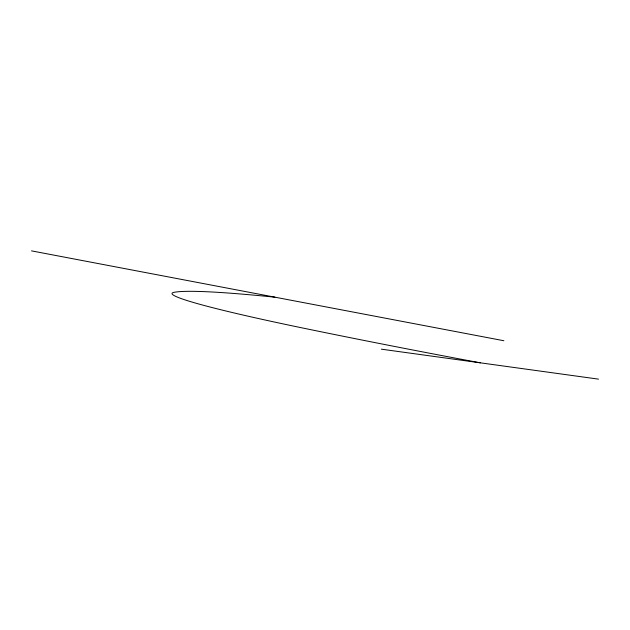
<?xml version="1.0" encoding="UTF-8"?>
<svg xmlns="http://www.w3.org/2000/svg" width="630" height="630" viewBox="0 0 630 630"><rect width="100%" height="100%" fill="white"/><g stroke="black" fill="none" stroke-linecap="round" stroke-linejoin="round"><path stroke-width="0.94" d="M381.37 349.17L598.5 379.134M31.5 250.866L503.874 340.736M480.367 362.833A833.466 51.786 9.3 0 1 300.313 327.513A274.2 12.899 10.1 0 1 174.108 292.312A603.469 26.72 9.5 0 1 274.885 297.171"/></g></svg>
